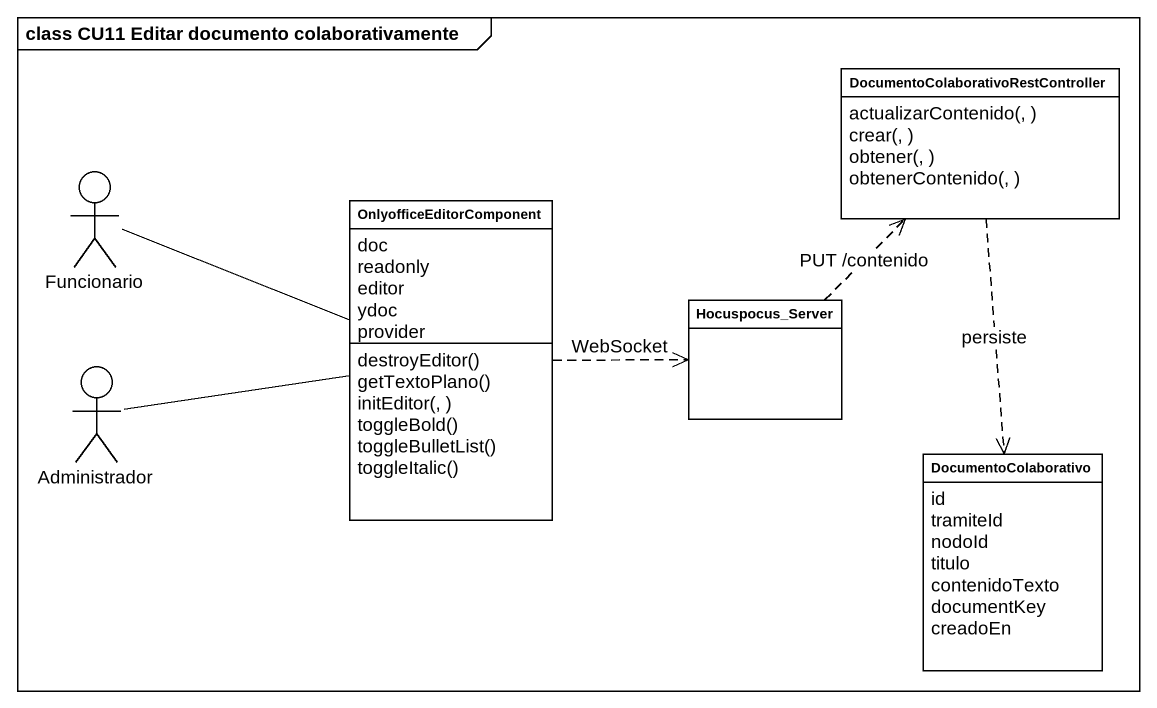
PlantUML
@startuml
mainframe class CU11 Editar documento colaborativamente
allowmixing
hide circle
hide empty members
class "DocumentoColaborativoRestController" as DocumentoColaborativoRestCon {
  actualizarContenido(, )
  crear(, )
  obtener(, )
  obtenerContenido(, )
}
actor Funcionario
class OnlyofficeEditorComponent {
  doc
  readonly
  editor
  ydoc
  provider
  destroyEditor()
  getTextoPlano()
  initEditor(, )
  toggleBold()
  toggleBulletList()
  toggleItalic()
}
class Hocuspocus_Server
actor Administrador
class DocumentoColaborativo {
  id
  tramiteId
  nodoId
  titulo
  contenidoTexto
  documentKey
  creadoEn
}
DocumentoColaborativoRestCon ..> DocumentoColaborativo : persiste
OnlyofficeEditorComponent -left- Funcionario
OnlyofficeEditorComponent .right.> Hocuspocus_Server : WebSocket
OnlyofficeEditorComponent -left- Administrador
Hocuspocus_Server .up.> DocumentoColaborativoRestCon : PUT /contenido
@enduml
